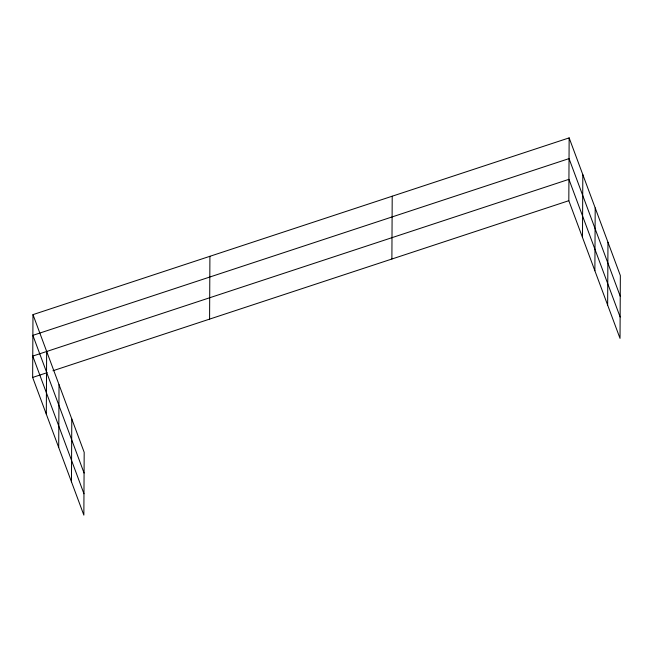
<?xml version="1.0" encoding="UTF-8"?>
<svg xmlns="http://www.w3.org/2000/svg" width="653" height="653" viewBox="0 0 653 653"><rect width="100%" height="100%" fill="white"/><g stroke="black" fill="none" stroke-linecap="round" stroke-linejoin="round"><path stroke-width="0.98" d="M32.977 314.624L84.18 452.309L83.853 515.119L32.65 377.442L32.977 314.624L569.147 137.881L620.35 275.558L620.024 338.376L568.82 200.691L569.147 137.881M46.314 414.19L46.641 351.379M58.705 447.501L59.031 384.682M71.463 481.816L71.789 418.997M209.589 319.113L209.907 256.303M391.89 259.021L392.208 196.21M582.492 237.447L582.819 174.629M594.875 270.75L595.201 207.94M607.641 305.065L607.967 242.255M32.65 377.442L47.155 372.659M52.958 370.749L568.82 200.691M620.244 296.291L569.041 158.606L32.87 335.356L84.066 473.033M620.138 317.015L568.934 179.338L32.756 356.081L83.959 493.766"/></g></svg>
